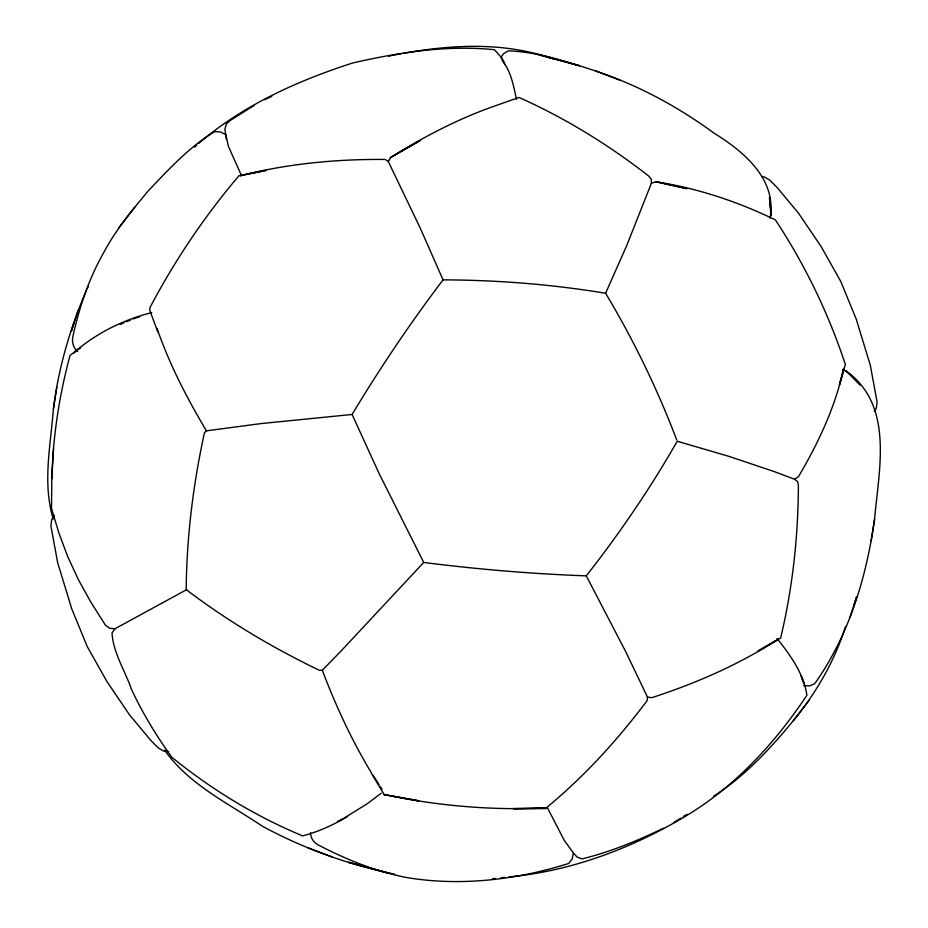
<?xml version="1.0" encoding="UTF-8"?>
<svg xmlns="http://www.w3.org/2000/svg" width="928" height="928" viewBox="0 0 928 928"><rect width="100%" height="100%" fill="white"/><g stroke="black" fill="none" stroke-linecap="round" stroke-linejoin="round"><path stroke-width="1.39" d="M51.806 478.384L51.516 508.648L58.998 533.298L67.674 556.487L78.3 579.478L90.84 602.121L105.537 625.333L109.713 628.291L114.933 628.778L186.818 589.57M53.557 448.932L51.817 478.651C52.908 437.007 59.16 395.548 70.076 355.366L80.632 347.49L73.544 353C95.665 333.407 123.308 319.777 151.74 312.574M676.709 439.93C657.395 389.064 633.569 339.938 605.613 293.26C551.905 284.351 497.478 280.047 443.05 279.862C410.292 323.025 380.039 368.056 352.095 414.468L261.336 423.551L206.445 430.824L204.438 432.819C193.186 484.335 186.667 536.871 186.192 589.616C227.638 621.064 272.53 647.709 319.36 670.306L322.318 670.283L341.411 650.632L423.713 562.461C477.665 569.305 531.918 573.887 586.276 575.859L625.739 651.711L647.454 697.067L647.176 700.536C617.63 739.964 584.246 776.597 546.163 807.952L545.27 808.613L513.404 808.613L546.163 807.952C491.875 810.562 437.378 805.864 384.215 794.6L371.397 773.384M86.652 289.826C70.203 327.828 58.476 367.871 53.406 409.028C50.634 445.231 42.328 483.453 53.244 518.949M803.59 685.525L809.39 685.943L814.645 683.762C848.946 635.564 866.52 577.158 874.594 518.996C878.897 469 894.209 405.42 846.058 370.945L842.659 369.97M53.406 409.028L56.828 387.231M871.16 540.792L874.594 518.996M547.265 807.418L564.201 840.292L573.434 853.029L572.135 858.945L568.667 863.481C516.861 879.825 460.358 886.588 406.441 877.505C376.13 871.508 347.258 859.966 319.893 845.791C314.557 843.54 310.439 838.541 310.567 832.567M78.091 310.381L71.375 331.215L73.88 323.489M849.909 617.619L856.625 596.785L854.108 604.522M845.582 626.446C834.632 660.887 816.292 692.856 793.324 720.673C770.089 748.942 744.326 776.597 713.481 796.363M443.05 279.862L420.338 228.3L388.345 161.623L390.386 157.644C422.727 137.402 456.657 119.538 492.652 106.732L518.996 97.452C565.338 118.1 608.675 144.896 648.684 176.018L651.27 179.139L651.386 183.303L626.829 245.317L605.613 293.26M770.112 218.034C777.049 179.15 743.676 151.426 713.945 133.087C677.927 106.685 638.371 85.295 595.985 71.096C567.518 61.921 538.449 51.875 508.382 50.866L503.463 53.731L500.865 57.64M87.29 288.573L88.589 286.044M54.323 515.411L51.69 519.784L50.924 526.014L57.71 562.878L71.769 608.872L87.267 646.619L106.929 681.523L129.491 714.792L151.136 740.811L158.294 747.875L163.606 751.054L168.641 751.645M874.338 411.498L876.31 408.216L877.076 401.986L870.29 365.122L856.231 319.128L840.733 281.381L821.071 246.477L798.509 213.208L776.864 187.189L769.706 180.125L764.394 176.946L761.876 176.645M241.477 175.531L228.462 146.485L225.806 134.653L220.307 131.892L214.519 131.637C189.382 146.926 168.757 169.279 148.55 190.565C132.228 210.076 115.861 229.715 103.89 252.288C89.088 278.203 79.495 306.681 73.068 335.739C71.572 341.423 72.987 347.838 77.778 351.526M114.933 628.778L112.01 633.035C113.17 652.767 125.164 670.979 131.579 689.574C142.738 713.412 156.438 735.939 171.831 757.271C211.48 789.461 255.409 816.269 302.598 835.873C318.536 831.882 333.465 824.714 347.64 816.547M586.276 575.859C619.742 533.217 650.319 488.314 677.231 441.252L728.967 456.379L774.486 471.679L794.623 479.289L797.686 481.702L798.393 485.39C798.184 536.778 792.593 588.097 780.622 638.093L757.99 651.085L778.244 639.206C739.071 664.564 696.035 683.298 651.734 697.694L647.454 697.067M118.32 228.392L134.676 207.327M793.324 720.673L809.68 699.608M194.578 147.169L196.69 145.197M198.812 143.33C242.974 105.27 297.378 80.852 352.478 63.034C398.854 52.397 446.983 44.846 494.496 49.729L501.398 57.513L504.832 63.939M381.222 793.22L367.558 803.544L344.856 817.603M794.623 479.289L798.498 476.598C818.461 442.865 835.27 406.882 843.738 368.451L839.434 384.726L845.385 364.507C828.53 313.478 805.005 264.77 775.414 219.924C737.609 201.527 697.404 188.233 655.806 181.737L651.386 183.303M254.388 105.328L230.109 120.536L226.409 124.004L224.878 129.05L226.444 139.629M673.612 822.672L680.897 818.113M683.321 816.594L686.964 814.308M390.386 157.644L420.488 140.337L394.644 155.092M337.514 821.616L343.638 818.276M264.538 99.737L271.753 96.396M663.462 828.263C637.327 840.814 610.23 851.985 582.03 858.899L577.193 857.124L573.434 853.029M120.188 324.498L124.05 322.828M126.626 321.726L130.488 320.056M133.064 318.954L139.734 316.68M388.693 56.26L391.396 55.61M392.753 55.286L401.093 53.778M403.877 53.279C453.27 44.277 505.551 42.015 553.529 59.009M500.76 877.83L504.844 877.378M508.927 876.914C572.008 871.056 632.293 848.099 686.407 815.7C735.452 786.12 775.437 742.655 806.884 695.258C803.892 673.728 790.273 655.145 777.061 638.476M492.559 878.572L495.32 878.445M394.632 874.188C348.452 864.757 303.433 848.517 262.009 826.001C228.23 803.242 188.419 784.299 164.592 750.079M388.368 795.354L384.215 794.6L418.783 800.818L391.129 795.841M370.226 868.167L389.099 873.26L363.95 866.439M361.154 865.685L348.568 862.274L364.82 866.717M620.31 80.33L595.985 71.096M307.69 847.67L332.027 856.915M388.345 161.623L385.329 159.454C336.528 159.013 287.587 163.676 240.236 175.74L265.826 170.45L239.006 175.728C204.601 216.108 174.905 260.316 150.15 307.214L149.628 309.824L157.748 331.888M502.164 60.656C511.247 71.328 513.404 86.049 516.548 99.308M371.502 772.873L370.005 770.542C350.981 738.711 335.449 704.932 322.318 670.283M372.998 775.193L378.995 784.508M380.492 786.84L382 789.171M206.445 430.824C186.992 398.251 169.395 364.344 157.041 328.408M501.398 57.513L504.113 62.686M423.713 562.461L379.343 474.022L352.095 414.468M800.632 675.201L804.321 683.518M802.012 678.287L802.801 681.906M660.736 182.77L655.806 181.737L686.94 188.651L660.736 182.77M561.834 60.923L538.901 54.74L579.443 65.737L561.834 60.923M850.605 374.854L846.058 370.945L860.221 385.016L850.605 374.854M770.75 209.832L769.486 197.513L770.994 215.83L770.75 209.832"/></g></svg>
